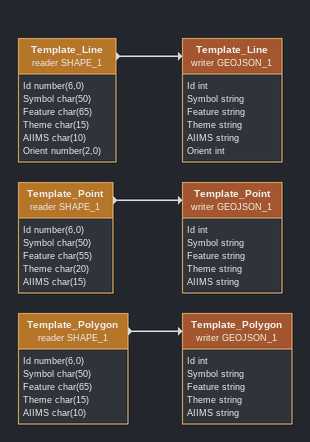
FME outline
Template_Line (reader SHAPE_1)
    attributes: Id number(6,0), Symbol char(50), Feature char(65), Theme char(15), AIIMS char(10), Orient number(2,0)
    -> Template_Line (writer GEOJSON_1)
Template_Line (writer GEOJSON_1)
    attributes: Id int, Symbol string, Feature string, Theme string, AIIMS string, Orient int
Template_Point (reader SHAPE_1)
    attributes: Id number(6,0), Symbol char(50), Feature char(55), Theme char(20), AIIMS char(15)
    -> Template_Point (writer GEOJSON_1)
Template_Point (writer GEOJSON_1)
    attributes: Id int, Symbol string, Feature string, Theme string, AIIMS string
Template_Polygon (reader SHAPE_1)
    attributes: Id number(6,0), Symbol char(50), Feature char(65), Theme char(15), AIIMS char(10)
    -> Template_Polygon (writer GEOJSON_1)
Template_Polygon (writer GEOJSON_1)
    attributes: Id int, Symbol string, Feature string, Theme string, AIIMS string
